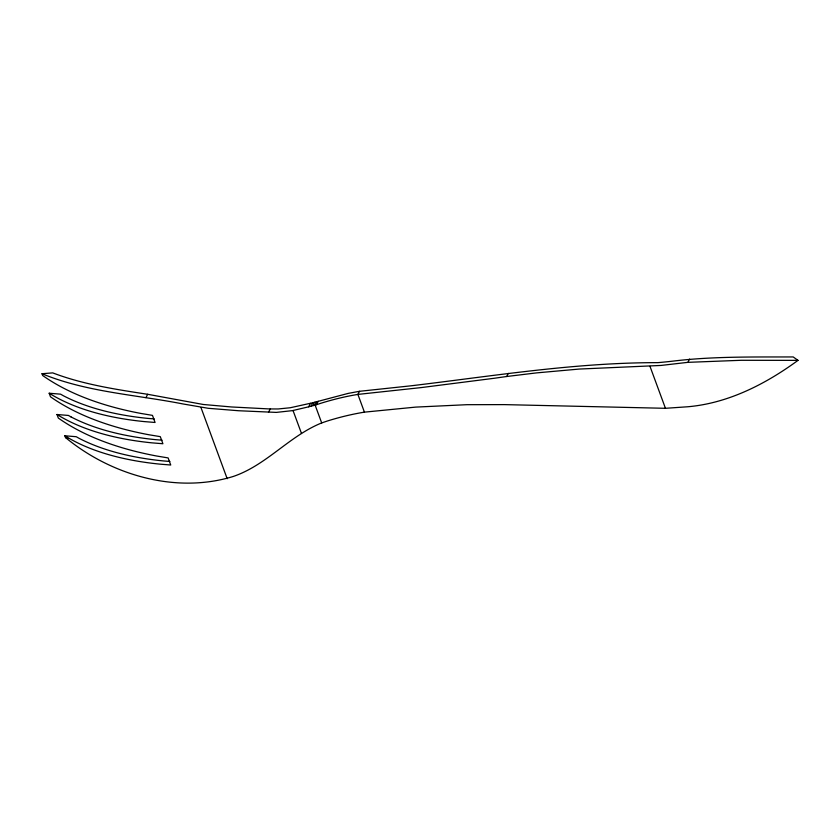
<?xml version="1.0" encoding="UTF-8"?>
<svg xmlns="http://www.w3.org/2000/svg" width="840" height="840" viewBox="0 0 840 840"><rect width="100%" height="100%" fill="white"/><g stroke="black" fill="none" stroke-linecap="round" stroke-linejoin="round"><path stroke-width="1.26" d="M316.334 401.825L315.105 405.058L321.689 422.93C289.349 435.929 266.595 465.119 233.31 476.448C175.875 494.161 110.995 475.094 65.51 437.556L64.848 435.781L76.251 436.716L78.845 438.197A424.945 186.543 -22.7 0 0 163.359 460.929L169.901 461.454M313.11 405.605L314.444 402.318L348.149 393.404L359.394 391.314L410.959 385.812C493.038 376.036 574.928 362.544 657.825 362.649A345.744 156.482 -20.8 0 0 673.565 361.053C713.212 356.286 753.323 357.074 793.191 356.937L798 360.37C765.692 384.038 728.227 403.253 687.803 406.76L665.448 408.303L504.368 404.618L466.925 404.691L415.695 407.106L364.423 412.146A134.862 61.583 -20.2 0 0 327.022 421.113L321.689 422.93M64.848 435.792A430.7 189.073 -22.7 0 0 159.831 464.132L170.741 465.014L168.137 457.926L156.849 456.046A430.7 203.921 -17.7 0 1 58.317 418.058L57.015 414.509A430.7 189.073 -22.7 0 0 151.998 442.858L162.907 443.741L160.293 436.643L149.016 434.774A430.7 203.921 -17.7 0 1 50.484 396.784L49.182 393.236A430.7 189.073 -22.7 0 0 144.165 421.586L155.075 422.468L152.46 415.37L141.183 413.49A430.7 203.921 -17.7 0 1 42.651 375.501L42 373.727C86.793 392.175 135.828 394.663 182.889 403.935L208.204 408.293L238.476 410.729L276.329 412.398L292.457 410.634L308.679 406.802L311.125 406.151L312.753 402.769L314.444 402.318M145.929 397.635L147.703 394.296L203.28 404.481L231.504 406.969L269.315 408.933L278.135 408.965L290.262 407.747L312.753 402.769M268.495 412.293L270.26 408.933M308.679 406.802L310.495 403.358M311.125 406.151L316.459 404.702L318.224 401.342M359.541 391.293L357.893 394.411L364.423 412.146M316.459 404.702L320.492 403.389A134.862 61.583 -20.2 0 1 357.893 394.411L421.134 387.597L494.644 378.221L506.646 376.509L508.305 373.38M506.646 376.509L536.582 372.887L579.285 369.054L660.986 365.442L687.865 362.344L689.587 359.079M42 373.727L52.742 372.887C83.181 384.489 115.647 389.382 147.703 394.296M687.865 362.344L741.248 360.286L798 360.37M154.224 418.908L147.693 418.383A424.945 186.543 -22.7 0 1 63.168 395.64L60.575 394.159L49.182 393.236M162.057 440.181L155.526 439.656A424.945 186.543 -22.7 0 1 71.011 416.913M57.015 414.509L68.418 415.443L71.011 416.913M65.51 437.556L67.83 438.27M649.992 366.345L665.448 408.303M293.034 410.519L301.497 433.471M200.981 407.558L227.189 478.716"/></g></svg>
